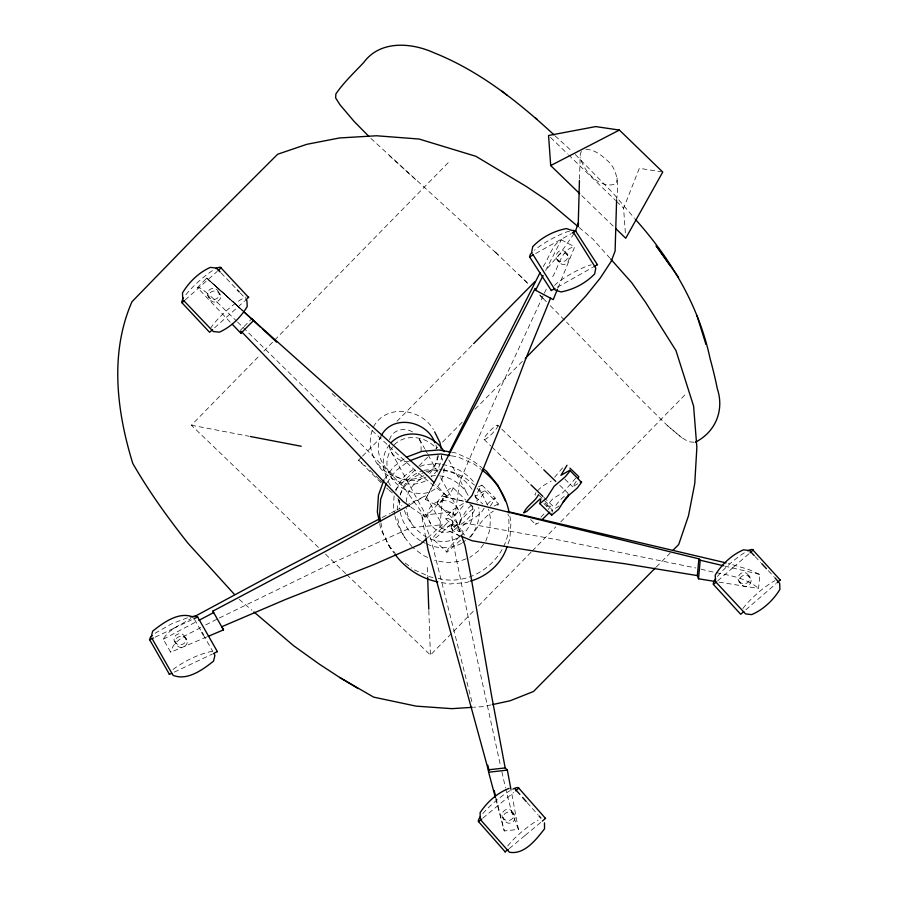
<?xml version="1.0" encoding="UTF-8"?>
<svg xmlns="http://www.w3.org/2000/svg" width="898" height="898" viewBox="0 0 898 898"><rect width="100%" height="100%" fill="white"/><g stroke="black" fill="none" stroke-linecap="round" stroke-linejoin="round"><path stroke-width="0.67" stroke-dasharray="4.49 3.37" d="M616.589 200.321C618.352 186.066 618.879 169.857 606.61 159.923C600.582 154.49 593.073 148.574 584.452 149.584M579.457 179.151L580.31 153.524L581.803 150.987M425.731 537.374L421.589 515.373L453.097 511.826L451.997 537.33L470.552 628.656L500.68 766.499M478.555 486.738L481.945 485.167L475.087 496.572L483.551 491.296L485.088 490.892L485.043 491.576L481.575 496.572L476.602 501.196M485.088 490.892L498.469 503.857L496.392 507.808M394.11 495.898L393.335 507.808L394.671 514.509M397.073 510.176L398.465 499.793M399.599 500.029L399.7 508.975M406.311 502.083C406.704 490.791 415.044 480.217 425.933 477.164M437.012 460.18L437.337 455.163M441.513 455.286C441.479 463.39 437.674 471.641 431.343 476.703M444.252 468.105C440.997 518.337 366.081 484.886 392.617 446.991M617.162 178.04L616.904 181.531L615.411 184.056C599.606 189.231 583.633 171.35 580.052 157.004M460.416 535.938L439.818 527.429L442.714 496.167L464.502 501.387M718.984 582.095L758.563 588.471L759.854 574.462L748.517 569.399L728.39 563.495M460.483 540.158L447.047 552.203L433.049 539.103C431.916 534.647 458.575 516.013 445.846 518.876L446.811 516.193L452.491 510.12L464.098 503.048M446.429 552.068L448.618 548.162L460.663 535.253M538.598 522.838L535.612 524.365L537.543 520.919M206.742 636.963L170.699 652.229L163.279 639.208C168.936 628.959 181.418 624.626 190.847 618.587M421.128 451.178L420.994 442.882L417.997 437.079M230.247 322.191L197.347 287.551L200.389 288.168L204.766 291.188M432.892 484.976L425.45 499.445L455.163 515.228L459.473 482.204L493.855 402.326L543.75 294.387M481.945 485.167L495.326 498.132L490.14 506.506M577.74 483.73L572.744 486.772L576.325 481.16M552.18 512.118L552.517 510.154L544.637 502.521M372.255 430.277C361.378 459.989 396.882 496.066 426.494 480.351M381.324 435.53C368.236 460.584 399.868 490.813 424.451 477.309M395.85 491.026L398.027 484.942L404.807 475.682L414 468.767M400.205 494.921C404.111 484.101 413.787 475.536 424.799 472.348M400.261 495.034C402.978 483.842 411.52 474.009 422.722 470.81M438.617 455.634L434.542 467.095L430.254 472.943L426.382 475.85M485.773 541.269L489.691 530.303L490.465 518.393L488.591 509.009M508.066 543.806L509.907 538.677L510.996 521.962L509.424 514.15M625.345 232.807L623.594 208.19L639.354 168.285L661.355 171.832M557.939 288.045L574.653 246.871C560.868 248.42 558.343 269.445 551.394 278.56M389.53 439.84C392.044 429.671 405.279 426.617 413.26 432.432M544.345 293.175L546.691 288.303M545.625 270.556L561.351 239.8C551.956 244.727 549.026 258.141 543.223 266.56M425.45 499.445L432.858 485.178M574.17 233.525L559.802 253.921L545.344 270.635M535.938 492.665L534.871 494.675L535.623 495.112M373.489 426.808C385.927 403.55 421.297 408.366 433.386 429.525M389.676 444.622C379.158 456.689 382.918 474.481 391.259 486.66M384.726 478.791L393.459 466.893L405.29 457.991M386.937 482.81L395.67 470.911L408.568 461.19M435.721 463.727L430.714 470.563L427.796 472.752M469.441 537.498C476.748 529.472 480.632 518.225 478.735 507.449M483.506 544.345L478.982 550.519L469.789 557.445M462.077 533.648L463.245 531.762L449.629 518.516M484.134 508.111C478.69 519.246 463.907 519.92 458.979 531.436L463.009 531.481M554.605 477.253L562.563 467.858M455.163 515.228L464.951 503.744M548.184 509.514L550.463 506.427L538.43 494.708M487.154 504.418L491.936 499.703L495.326 498.132M470.687 536.982C477.433 527.553 483.045 517.439 493.372 511.153M537.475 490.802L542.437 486.099L551.215 481.047M540.888 517.169L544.749 513.128M318.464 547.41L191.364 425.214L259.96 355.103M263.877 351.096L273.677 341.083M274.653 340.084L450.066 160.798M346.707 574.563L430.423 655.057L474.526 609.989M478.443 605.982L531.358 551.9M532.334 550.901L555.851 526.857M560.756 521.85L687.161 392.651M197.234 287.865L206.742 278.111L242.853 310.865M240.282 330.374L243.133 327.489M244.088 326.524L251.687 318.835M381.078 482.754L358.571 460.146L361.524 457.161M362.5 456.162L381.201 437.236M396.95 421.297L472.73 344.596M395.344 489.904L417.974 466.994M418.962 465.995L427.818 457.026M435.687 449.067L437.663 447.069M442.579 442.085L462.268 422.172M475.053 409.219L523.276 360.412M410.891 507.089L425.158 517.136L446.418 495.629L435.856 484.493M656.225 567.065L670.267 552.977M554.549 285.474L556.21 283.813A26.682 4.95 -29.2 0 1 588.908 265.438L591.254 264.843M185.145 299.999L217.181 271.454M214.644 327.748L244.537 301.111M427.695 537.7L442.243 524.791L425.674 495.718L408.646 504.07M717.682 580.838L733.34 567.289M733.52 567.132L749.1 553.651M745.823 609.821L776.108 583.621M173.011 669.459C185.325 660.457 199.693 653.43 214.802 650.758M575.82 478.095L563.035 492.508L552.775 498.749L546.702 506.135L550.25 506.169M482.798 818.168L513.611 792.552M509.323 848.554L524.915 835.589M525.173 835.365L541.281 821.973M471.495 505.248C462.885 511.422 461.572 524.353 451.211 528.664L452.188 523.029L436.439 537.374L433.049 539.103M394.267 444.735C405.918 433.195 426.393 436.316 436.26 448.585M462.56 542.673L465.512 540.45M551.046 511.018L552.517 510.154M494.113 506.079L498.469 503.857M155.062 633.236L171.496 623.897L189.141 617.139M410.375 504.564L425.674 495.718M535.702 253.517L571.083 233.727M557.355 287.203L592.624 267.469M163.279 639.208L197.661 621.023M382.121 517.529L390.271 513.33M391.494 512.702L396.377 510.187M397.601 509.559L400.138 508.246M200.725 627.489C190.286 633.876 173.606 638.646 170.699 652.229M205.698 624.952L218.113 618.61M219.359 617.97L331.059 563.607L411.172 527.597L442.243 524.791M173.404 628.51L154.737 637.378M173.617 628.398L191.409 619.957M174.291 672.119L212.343 654.058M420.107 466.477L424.979 464.648L436.989 463.626L441.064 464.333M423.89 470.372L436.507 468.61L441.737 469.519M426.022 471.899L428.458 470.979L440.469 469.957M423.923 475.671C407.108 484.516 385.657 476.524 375.824 461.011M461.583 543.413C450.729 548.79 437.405 549.262 426.505 543.795M466.129 558.814L458.811 561.553L446.8 562.586L434.576 560.453M469.149 581.567L466.578 582.533L449.718 583.981L439.156 582.14M569.512 231.213L567.166 231.796A26.682 4.95 -29.2 0 0 534.478 250.183M491.094 704.885L482.978 706.647L473.527 707.254M439.818 527.429L467.712 523.601L560.071 540.214L695.748 567.963M495.752 798.917L504.306 830.953L518.415 829.359L511.209 790.779M430.995 475.974L437.101 475.457M693.918 442.276L688.418 441.681L681.604 437.551L667.203 425.416L641.902 400.452L566.604 322.191M408.736 461.415C398.779 462.549 389.283 453.86 389.047 443.926M358.571 460.146L365.924 466.545M392.392 492.89L389.137 490.286M451.829 452.255L455.791 452.951L472.079 460.158L481.99 467.735M451.391 455.814L457.991 456.97L474.29 464.176L480.89 469.227M442.422 464.569C455.196 466.242 467.263 473.459 475.076 483.652M443.04 469.755C455.241 471.753 465.613 480.015 472.539 489.982M443.185 470.429L452.704 472.079L464.311 477.22L474.514 485.021M439.593 475.884C451.582 477.141 462.706 484.931 468.228 495.584M432.993 577.436L430.355 576.976L414.057 569.759M438.269 578.357C475.929 588.56 515.721 552.629 507.999 514.038M191.364 425.214L249.027 436.26M701.069 569.119C720.028 574.619 742.848 574.945 758.563 588.471M724.619 566.043L759.854 574.462M442.714 496.167L464.244 501.466M421.544 541.595L425.27 543.245M427.616 557.366L422.969 555.312L412.766 547.511M561.284 239.755L574.653 246.871M420.455 540.764C409.926 533.917 401.675 522.872 399.958 510.266M405.245 563.024L411.856 568.075M446.418 495.629L417.716 472.718L339.017 400.025M667.203 425.416L681.604 437.551M579.131 227.497L593.017 239.216L609.72 257.928M239.149 599.359L251.867 610.191M370.919 138.427L498.334 255.043L494.012 250.89L529.416 284.947M242.123 310.169L206.675 278.099L242.37 310.36M389.115 155.511L416.863 180.7M206.742 278.111L242.494 310.506M215.778 285.946L242.696 310.607M555.155 135.89L572.262 151.582M539.563 294.959L544.3 299.573L540.327 295.678M332.058 393.56L338.018 399.105M386.679 488.029L388.329 489.556M566.402 253.113C560.374 245.491 551.742 256.154 558.803 261.846C564.82 269.467 573.463 258.804 566.402 253.113C571.375 259.14 561.373 265.572 557.366 259.241M567.839 255.717C563.832 249.386 553.83 255.818 558.803 261.846M369.875 470.283L374.208 474.447M325.525 554.201L345.696 573.598M550.564 137.416L567.57 153.906M568.569 154.871L615.59 200.434M616.589 201.41L623.594 208.19M581.713 195.618L613.727 226.644M564.864 479.139L572.744 486.772M497.885 425.326A9.878 1.751 -45.9 0 1 488.254 437.247A9.878 1.751 -45.9 0 1 486.727 434.452A9.878 1.751 -45.9 0 1 497.885 425.326L500.882 428.223M501.881 429.188L541.786 467.858M559.746 485.268L567.738 493.002M484.022 439.358L491.004 446.126M492.003 447.092L529.921 483.831M543.885 497.369L554.863 507.999M543.952 503.632L546.916 506.494M530.684 519.594L535.612 524.365M475.087 496.572L482.731 503.98M452.962 487.614A11.18 1.987 -45.9 0 1 442.052 501.106A11.18 1.987 -45.9 0 1 440.323 497.952A11.18 1.987 -45.9 0 1 452.962 487.614L465.849 500.107M469.822 503.946L474.773 508.751A11.18 1.987 -45.9 0 1 463.873 522.243A11.18 1.987 -45.9 0 1 462.144 519.089A11.18 1.987 -45.9 0 1 474.773 508.751M437.27 503.497L459.08 524.634M452.188 523.029L464.614 535.062M445.846 518.876L459.226 531.841M451.211 528.664L459.81 537.004M216.946 302.042L236.589 321.102M237.577 322.056L335.874 418.636L403.572 487.03L425.158 517.136M375.981 476.176L378.63 478.757M518.943 274.676L529.741 285.306M379.472 479.588L381.998 482.08M543.481 298.832L546.377 301.75M550.227 305.646L564.674 320.238M575.326 154.535L613.02 193.104L634.504 218.304M221.155 273.014L236.376 288.965M240.181 292.95L245.895 298.933M755.184 556.592L760.819 562.642M768.34 570.701L773.975 576.752M748.685 575.517C743.387 567.48 733.475 577.414 740.547 583.476C745.834 591.513 755.746 581.578 748.685 575.517C753.175 581.938 742.59 587.404 739.11 580.871M750.122 578.121C746.631 571.588 736.046 577.044 740.547 583.476M527.148 802.599L538.138 814.946M476.939 487.996L482.608 494.955L488.052 506.337M404.381 510.513C411.205 528.944 429.446 545.198 450.167 540.719C465.77 537.487 476.12 520.335 471.742 505.058M394.94 515.856C397.713 527.261 404.179 537.79 411.958 546.523M379.697 523.691L380.741 528.9L388.374 544.873L395.367 553.449M388.374 544.873L394.087 553.179M512.859 812.679C508.324 804.282 497.211 813.397 504.238 819.829C508.784 828.214 519.897 819.099 512.859 812.679C516.833 819.459 505.776 823.915 502.801 817.225M514.296 815.283C511.332 808.593 500.276 813.049 504.238 819.829M458.35 509.862C449.101 491.228 418.996 503.531 430.378 523.152C439.627 541.786 469.721 529.494 458.35 509.862L440.177 476.816M185.168 637.412C181.396 628.735 169.172 636.94 176.12 643.72C179.892 652.397 192.127 644.18 185.168 637.412C188.569 644.483 177.131 647.929 174.683 641.116M186.604 640.016C184.157 633.202 172.73 636.637 176.12 643.72M518.415 829.359L511.579 811.882L505.776 789.14M218.753 292.501C215.756 283.6 202.51 290.829 209.346 297.945C212.343 306.847 225.6 299.618 218.753 292.501C221.548 299.82 209.851 302.244 207.909 295.341M220.19 295.105C218.259 288.202 206.551 290.626 209.346 297.945M194.518 619.407L201.938 632.428M203.285 634.796L212.736 651.353M479.128 488.613L482.608 494.955M448.764 459.855L467.128 493.26M419.31 438.864L424.698 448.663M425.371 449.887L427.392 453.557M428.065 454.781L437.483 471.921M391.348 452.143L430.378 523.152M397.814 498.592L401.754 505.742M474.862 494.854L477.702 502.296M441.199 456.083L443.354 461.999M411.587 523.646L407.714 515.531L406.244 508.167M404.672 537.588L399.228 526.206L397.084 515.486M390.585 548.891L382.952 532.918L380.864 522.501M421.589 515.373L431.04 539.698L472.404 703.785M453.097 511.826L460.91 533.906M496.022 798.019L504.306 830.953M501.881 771.831L505.473 787.815M435.979 445.038L436.742 448.843M427.291 567.491L427.594 575.831M428.829 610.584L430.423 655.057M559.095 505.888A9.878 1.751 -45.9 0 1 555.346 506.259A9.878 1.751 -45.9 0 1 564.494 496.078M567.356 494.102A9.878 1.751 -45.9 0 1 568.266 493.788M742.893 608.563A26.3 4.771 -41.3 0 1 774.985 580.692M717.435 576.494A26.3 4.771 -41.3 0 1 745.497 552.124M507.696 846.039A26.3 4.793 -40.1 0 1 538.115 820.11M482.81 813.577A26.3 4.793 -40.1 0 1 511.422 789.881M210.469 328.511A26.289 4.748 -42.2 0 1 227.284 309.978A26.289 4.748 -42.2 0 1 246.198 296.991M185.908 294.724A26.289 4.748 -42.2 0 1 213.601 269.95M204.912 291.345A36.043 3.424 46.3 0 1 217.024 302.177"/><path stroke-width="1.35" d="M616.589 200.321L615.108 251.047L611.201 261.352L600.19 278.156L585.833 295.958L568.546 314.592L525.251 358.414M579.423 180.543L578.2 226.217L578.469 222.839L575.36 231.325M566.986 465.254L560.924 475.323L569.77 470.305L569.051 472.191L565.269 476.759L554.111 486.323L546.781 497.874L539.833 503.688L540.809 499.052L540.192 498.839L526.778 511.377L523.781 512.915C526.621 505.72 535.477 501.421 538.43 494.708M569.77 470.305L581.545 482.361L577.088 488.209L565.931 497.773L558.601 509.334L551.653 515.138L539.833 503.688M714.887 581.433L698.509 578.795L697.331 575.596L698.88 558.837L465.871 501.713M698.509 578.795L700.227 560.217L698.88 558.837M551.552 514.038L551.653 515.138M218.158 270.579L221.144 267.705A26.289 4.748 -42.2 0 0 215.89 268.659M245.558 300.201L248.667 297.216M750.099 552.786L753.13 549.958M777.14 582.723L780.295 579.782M531.638 252.417L532.739 246.669C541.494 237.409 553.909 230.898 566.425 228.575L572.34 230.55M151.246 636.862L152.604 631.215C163.324 622.651 179.005 611.156 193.171 617.049M515.699 790.812L518.864 788.107A26.3 4.793 -40.1 0 0 512.893 789.106M542.347 821.086L545.546 818.347M572.239 233.076L575.775 230.909L573.025 230.326M593.836 266.796L597.518 264.551M383.94 479.88L378.44 495.258L377.351 511.983L379.181 521.087M386.14 483.899L380.651 499.277L379.562 515.991L380.606 521.199M507.157 546.366C502.072 563.259 487.266 576.426 470.429 581.085M193.901 618.767L197.672 616.915L195.034 616.107L190.32 616.937M213.601 653.452L217.428 651.578M557.411 289.324L553.235 299.618L535.567 290.245L535.174 288.415L476.961 401.664L433.476 483.988M550.586 298.125L525.195 360.199L498.379 431.399L482.776 470.069L472.079 495.382L466.736 501.656M449.269 452.502L540.102 272.554M535.567 290.245L543.11 275.484M578.166 478.376L578.806 476.703L569.938 468.116M381.324 435.53C393.021 413.72 427.347 421.027 434.834 442.647M232.189 324.2L240.922 333.293L253.562 320.507L243.156 311.112M473.706 343.597L534.725 281.849M655.293 568.007L533.491 691.494L510.03 700.799L492.441 704.593M531.975 252.675L530.303 254.336L529.539 256.907L533.277 254.886M673.085 550.171L678.697 544.536L688.497 515.755L694.749 483.573L696.87 447.417L693.593 406.076L675.97 350.602L645.561 302.312L631.608 282.567L610.64 258.961M542.19 519.56L549.688 512.242M212.624 329.566L209.571 332.271L181.98 302.749L184.112 300.92M426.662 538.62L420.432 544.154L373.759 564.606L285.182 599.617L221.739 626.737L223.49 629.868L208.033 636.413M743.769 611.605L740.682 614.277L713.439 584.441L716.638 581.736M152.334 635.582L150.516 637.131L149.483 639.69L153.479 637.973M480.262 816.843A26.3 4.793 -40.1 0 0 478.387 821.636L481.755 819.055M505.069 851.876L508.313 849.396M391.292 442.422C406.715 427.179 433.611 434.116 444.241 451.638M695.299 442.209C715.403 432.151 724.518 410.442 717.334 388.789C715.268 378.608 712.832 368.517 710.06 358.504C698.936 305.892 671.064 259.185 635.402 219.359M409.196 505.237L325.626 551.338L212.848 611.145L213.634 612.582L198.896 620.383M551.282 290.537L554.953 288.55M194.507 616.578L271.836 574.911L378.63 519.336M579.715 193.676L550.699 165.569L619.395 130.064L662.735 172.057L625.738 238.273L615.736 228.575M169.239 674.342L171.877 673.264M580.231 482.114L581.59 481.766M406.367 457.183L421.768 451.402L438.628 449.965L450.504 452.031M409.858 460.719L423.979 455.421L440.839 453.973L450.078 455.589M509.144 788.354C497.324 792.844 487.042 802.139 480.116 812.634L480.183 818.572M425.989 538.755L428.054 549.756L488.276 769.833L505.17 767.925L507.348 770.114L510.951 789.409M488.276 769.833L488.624 772.224L507.348 770.114M472.18 707.343L451.93 708.657L416.156 706.142L373.59 697.117L339.59 677.395L319.149 664.026L293.567 645.684L253.988 611.998M619.395 130.064L595.711 126.584L548.555 135.486L550.699 165.569M697.331 575.596L624.941 563.764L545.928 552.955L501.589 545.883L472.011 540.719L461.707 536.465M437.842 581.904C420.859 578.559 405.178 568.198 394.952 554.257M250.396 436.518L301.189 446.25M508.044 511.613L726.044 562.889M700.227 560.217L723.26 565.718M339.59 677.395L358.111 688.575M554.145 134.958C518.438 101.957 479.453 70.908 433.891 52.746C411.183 42.453 379.989 40.141 363.701 62.534C354.115 72.716 343.811 82.324 335.874 93.931L335.639 97.927L339.949 104.729L354.003 121.309L369.022 136.563M409.791 506.315L403.202 501.668L382.121 479.925L292.815 384.872L241.236 331.351M483.09 468.576L486.39 471.113L497.761 485.043L505.394 501.017M481.99 470.069C495.842 480.183 506.169 495.898 509.166 512.848M501.892 91.091L507.291 95.457M535.522 118.008L537.038 119.266M578.054 226.599L547.062 200.456L526.295 186.47L475.873 156.297L419.097 139.033L376.565 135.766L339.567 137.955L306.79 144.32L277.628 154.243L197.953 233.873L131.984 301.728C109.477 352.993 116.718 411.475 132.792 463.447L133.241 464.221C149.248 491.969 168.027 518 187.884 543.11L234.367 594.353M253.562 320.507L251.687 318.835L428.166 476.4L433.925 482.473M243.863 311.797L260.173 326.872M262.227 328.769L276.64 342.116M543.784 469.8L555.761 481.395M530.92 484.797L542.886 496.403M220.201 272.015L216.396 268.031L210.289 267.391C198.761 272.543 188.861 282.197 182.462 293.029L182.765 299M237.33 289.953L239.238 291.951M183.776 300.628L213.275 331.53L219.381 332.159C230.909 327.018 240.81 317.364 247.208 306.532L246.905 300.561M754.241 555.593L749.549 550.553L743.443 549.834C731.836 554.818 721.768 564.314 715.235 575.068L715.459 581.04M761.762 563.652L766.454 568.692M774.918 577.762L779.689 583.419L779.902 589.391C773.38 600.145 763.3 609.63 751.705 614.614L745.598 613.906L716.469 582.667M221.099 267.952L248.634 297.463M753.085 550.205L780.25 580.029M515.25 789.219L519.83 794.371M522.58 797.458L526.239 801.566M539.047 815.968L540.877 818.033M481.036 820.334L509.413 852.224C524.443 854.997 536.274 839.372 544.547 828.809L544.48 822.882M518.842 788.197L545.535 818.437M478.589 821.681L505.271 851.921M670.29 265.707L656.112 245.749L678.585 277.426M575.719 231.134L597.451 264.764M529.618 256.929L551.361 290.559M573.373 232.2L595.789 268.12L594.689 273.868C585.923 283.128 573.519 289.627 561.003 291.951L555.076 289.975L532.66 254.055M212.848 611.145L223.49 629.868M197.639 616.993L217.395 651.645M201.938 632.428L203.285 634.796M152.088 638.601L173 675.285C187.154 681.167 202.847 669.672 213.556 661.108L214.914 655.461L214.083 653.722M149.708 639.758L169.475 674.409M434.666 431.859L439.975 442.613L441.244 448.966M461.37 535.208L465.052 545.591L470.687 574.978L491.722 696.433L505.17 767.925M697.072 316.017L705.974 344.484M488.624 772.224L495.393 797.581M487.771 765.219L489.107 770.54M494.125 790.453L495.124 794.438M240.496 331.351L240.922 333.293M427.639 577.223L428.784 609.192M568.726 494.618A9.878 1.751 -45.9 0 1 562.676 502.588M713.439 584.441A26.3 4.771 -41.3 0 1 715.728 578.739M747.81 550.856A26.3 4.771 -41.3 0 1 753.119 549.958M181.98 302.749A26.289 4.748 -42.2 0 1 183.529 298.035"/></g></svg>
